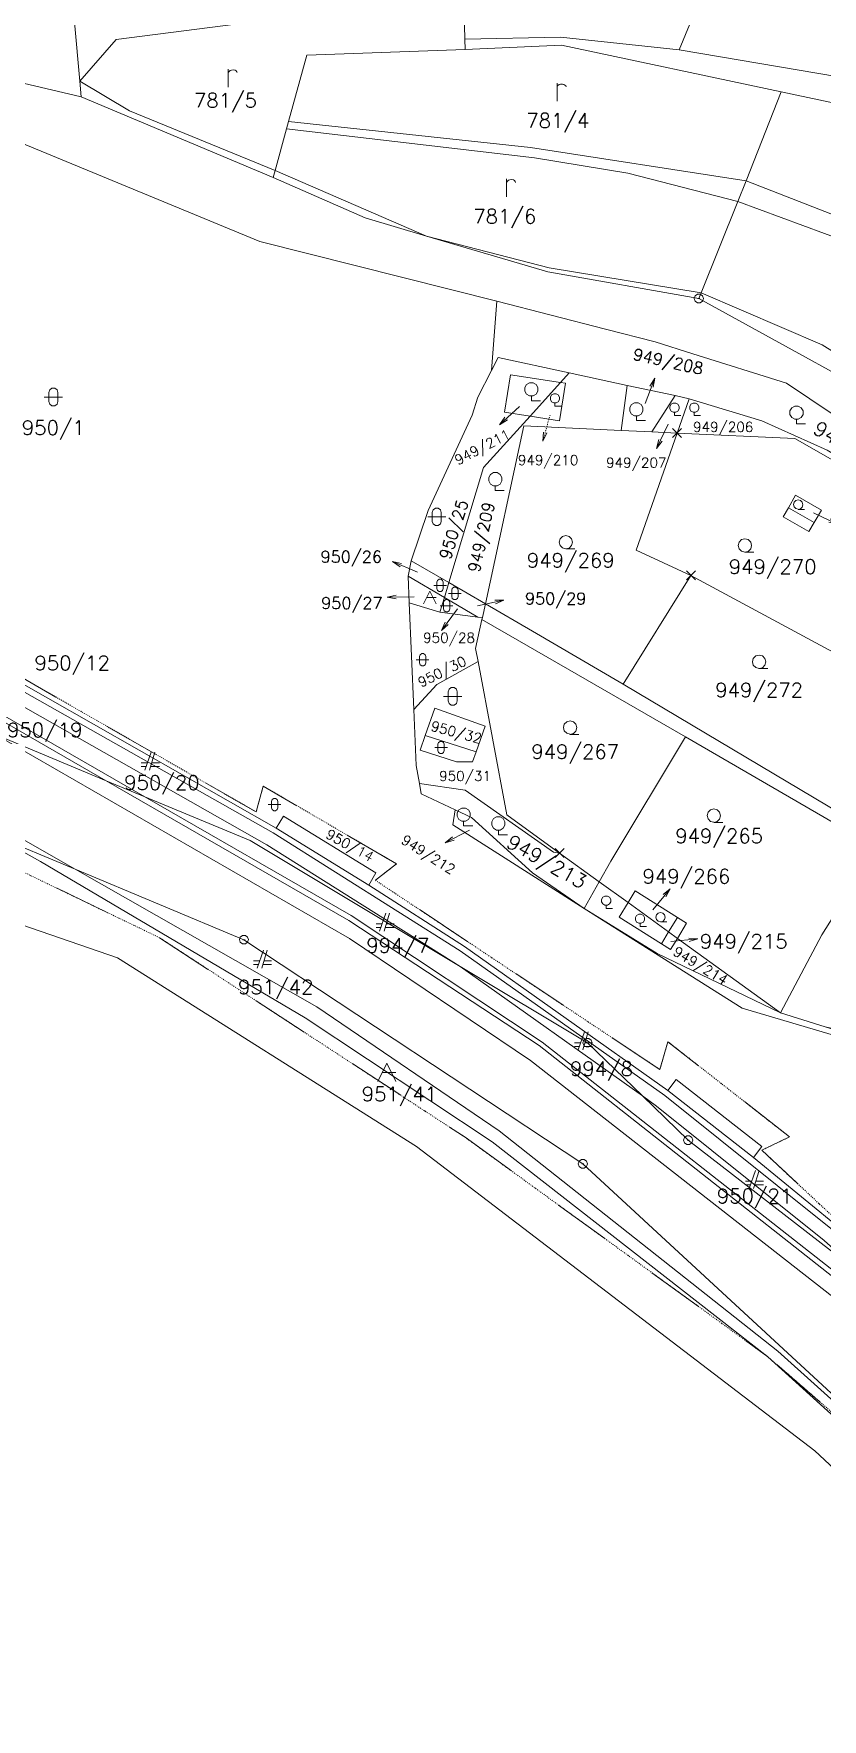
# Model space of a CAD drawing. Extents: x -443817 to 3, y -1171930 to -442383.
# Drawn here: x -442875.6 to -442788.1, y -1171299 to -1171112.2 of the extents above; entities that cross this region are included whole.
import ezdxf
from ezdxf.enums import TextEntityAlignment as Align

# ---------------------------------------------------------------- set-up
doc = ezdxf.new("R2010")
doc.units = 0
doc.header["$LTSCALE"] = 0.5
doc.header["$PDMODE"] = 3
doc.header["$PDSIZE"] = 0.5
doc.linetypes.add('DASHDOT', pattern=[25.4, 12.7, -6.35, 0, -6.35])
doc.linetypes.add('DOT', pattern=[0.25, 0, -0.25])
for name, color, linetype, lineweight in [('KATUZ', 7, 'Continuous', 0), ('KLADPAR', 7, 'Continuous', 0), ('ZAPPAR', 7, 'Continuous', 0), ('ZNACKY', 7, 'Continuous', 0), ('ZUOB', 7, 'Continuous', 0)]:
    doc.layers.add(name, color=color, linetype=linetype, lineweight=lineweight)
doc.styles.add('ROMANS', font='romans.shx', dxfattribs={"height": 0.2})

# ---------------------------------------------------------------- blocks, each defined once
blk = doc.blocks.new('$5')
at = {"color": 0}
blk.add_line((-0.12, 0), (0.12, 0), dxfattribs=at)
at = {"color": 0, "flags": 128}
blk.add_lwpolyline([(0.15, 0.48), (0.4, 0.3), (0.5, 0.01), (0.4, -0.28), (0.15, -0.46), (-0.16, -0.46), (-0.41, -0.28), (-0.51, 0.01), (-0.41, 0.3), (-0.16, 0.48), (0.15, 0.48)], dxfattribs=at)
blk = doc.blocks.new('$31')
at = {"color": 0, "flags": 128}
blk.add_lwpolyline([(0, 0.53), (-0.19, 0.53), (-0.53, 0.72), (-0.72, 1.06), (-0.72, 1.45), (-0.53, 1.79), (-0.19, 1.98), (0.2, 1.98), (0.54, 1.79), (0.73, 1.45), (0.73, 1.06), (0.54, 0.72), (0.2, 0.53), (0.01, 0.53), (0.01, 0), (1.01, 0)], dxfattribs=at)
blk = doc.blocks.new('$489')
at = {"color": 0}
blk.add_line((-0.2, 2), (0, 3), dxfattribs=at)
at = {"color": 0, "flags": 128}
blk.add_lwpolyline([(0, 0), (0, 3), (0.2, 2)], dxfattribs=at)
blk = doc.blocks.new('$42')
at = {"color": 0, "flags": 128}
for points in [[(-0.5, 1.5), (-0.4, 1.79), (-0.15, 1.97), (0.16, 1.97), (0.41, 1.79), (0.51, 1.5), (0.51, 0.5), (0.41, 0.21), (0.16, 0.03), (-0.15, 0.03), (-0.4, 0.21), (-0.5, 0.5), (-0.5, 1.5)], [(-1, 1), (0.27, 1), (1, 1)]]:
    blk.add_lwpolyline(points, dxfattribs=at)
blk = doc.blocks.new('$435')
at = {"color": 0}
blk.add_line((1, 1), (-0.5, 1), dxfattribs=at)
at = {"color": 0, "flags": 128}
blk.add_lwpolyline([(-1, 0), (0, 2), (1, 0)], dxfattribs=at)
blk = doc.blocks.new('$30')
at = {"color": 0, "flags": 128}
blk.add_lwpolyline([(0, 0), (-0.38, 0.1), (-0.65, 0.37), (-0.75, 0.74), (-0.65, 1.11), (-0.38, 1.38), (-0.01, 1.48), (0.36, 1.38), (0.63, 1.11), (0.73, 0.73), (0.63, 0.35), (0.36, 0.08), (-0.02, -0.02), (0.98, -0.02)], dxfattribs=at)
blk = doc.blocks.new('$488')
at = {"color": 0}
for p, q in [((0, 2.75), (0, 2.85)), ((0, 2.5), (0, 2.6)), ((0, 2.25), (0, 2.35)), ((0, 2), (0, 2.1)), ((0, 1.75), (0, 1.85)), ((0, 1.5), (0, 1.6)), ((0, 1.25), (0, 1.35)), ((0, 1), (0, 1.1)), ((0, 0.75), (0, 0.85)), ((0, 0.5), (0, 0.6)), ((0, 0.25), (0, 0.35)), ((0, 0), (0, 0.1))]:
    blk.add_line(p, q, dxfattribs=at)
at = {"color": 0, "flags": 128}
blk.add_lwpolyline([(0.2, 2), (0, 3), (-0.2, 2)], dxfattribs=at)
blk = doc.blocks.new('$432')
at = {"color": 0}
for p, q in [((0.1, 2), (-0.6, 0)), ((-0.1, 0), (0.5, 2)), ((-0.32, 0.8), (-1, 0.8)), ((-1, 0.4), (-0.46, 0.4)), ((0.02, 0.4), (1, 0.4)), ((1, 0.8), (0.14, 0.8))]:
    blk.add_line(p, q, dxfattribs=at)
blk = doc.blocks.new('$479')
at = {"color": 0, "flags": 128}
for points in [[(0, 0), (0, 1.27), (0, 2)], [(0, 1.6), (0.1, 1.73), (0.23, 1.84), (0.37, 1.89), (0.6, 1.9), (0.77, 1.87), (0.87, 1.8), (0.96, 1.7), (1, 1.6)]]:
    blk.add_lwpolyline(points, dxfattribs=at)

msp = doc.modelspace()

# ---------------------------------------------------------------- linework, layer by layer
at = {"layer": 'KATUZ', "color": 7, "linetype": 'Continuous', "flags": 128}
msp.add_lwpolyline([(-442559.78, -1171447.85), (-442637.61, -1171398.25), (-442672.87, -1171375.73), (-442714.3, -1171344.19), (-442731.29, -1171334.99), (-442732.69, -1171323.95), (-442733.02, -1171321.32), (-442788.88, -1171269.23), (-442833.08, -1171235.49), (-442866.25, -1171214.57), (-442876.87, -1171210.94), (-442882.35, -1171209.06), (-442904.52, -1171201.48), (-442922.4, -1171195.36), (-442942.49, -1171188.49), (-443004.25, -1171135.77), (-443026.07, -1171117.15), (-443121.47, -1171035.71), (-443131.1, -1171029.77), (-443133.54, -1171028.27), (-443137.31, -1171025.94), (-443161.32, -1171011.14)], dxfattribs=at)
at = {"layer": 'KLADPAR', "color": 7, "linetype": 'DOT'}
msp.add_line((-442794.11, -1171258.8), (-442749.62, -1171297.38), dxfattribs=at)
at = {"layer": 'KLADPAR', "color": 7, "linetype": 'DASHDOT'}
msp.add_line((-442749.62, -1171297.38), (-442794.11, -1171258.8), dxfattribs=at)
at = {"layer": 'KLADPAR', "color": 7, "linetype": 'Continuous', "flags": 128}
for points in [[(-442880.6, -1171098.47), (-442871.89, -1171099.74), (-442871.76, -1171102.18), (-442871.45, -1171105.78), (-442871.01, -1171110.87), (-442870.44, -1171117.41), (-442870.29, -1171119.16), (-442892.14, -1171114.01)], [(-442781.93, -1171099.97), (-442781.4, -1171116.31), (-442779.21, -1171117.78), (-442778.17, -1171118.31), (-442763.89, -1171125.7), (-442766.38, -1171125.35), (-442779.56, -1171121.37), (-442792.62, -1171118.6), (-442816.98, -1171113.44), (-442827.68, -1171113.91), (-442827.71, -1171112.76), (-442817.09, -1171112.54), (-442803.93, -1171113.93), (-442800.69, -1171106.02)], [(-442906.63, -1171159.79), (-442907.24, -1171160.19), (-442907.68, -1171159.96), (-442912.4, -1171161.96), (-442915.86, -1171160.02), (-442916.46, -1171157.79), (-442922.92, -1171154.35), (-442919.85, -1171148.49), (-442914.17, -1171137.69), (-442933.55, -1171131.38), (-442928.79, -1171127.13), (-442924.8, -1171125.74), (-442910.81, -1171106.68), (-442893.9, -1171117.27), (-442850.46, -1171135.18), (-442824.17, -1171141.8)], [(-442840.99, -1171109.54), (-442866.41, -1171112.8), (-442870.44, -1171117.41), (-442870.44, -1171117.41), (-442871.01, -1171110.87)], [(-442892.14, -1171114.01), (-442870.29, -1171119.16), (-442848.99, -1171128.09), (-442838.78, -1171132.56), (-442831.97, -1171134.58), (-442818.51, -1171138.56), (-442801.76, -1171141.52), (-442775.53, -1171155.91), (-442756.76, -1171166.16), (-442727.59, -1171180.82), (-442719.35, -1171184.98), (-442708.48, -1171190.45), (-442695.5, -1171196.98), (-442665.25, -1171212.19), (-442654.62, -1171217.54), (-442644.62, -1171230.25), (-442610.95, -1171248.49), (-442528.58, -1171288.34)], [(-442570.84, -1171278.25), (-442606.07, -1171256.61), (-442611.39, -1171253.34), (-442644.53, -1171235.34), (-442643.07, -1171232.12), (-442650.96, -1171227.56), (-442651.53, -1171226.63), (-442661.02, -1171220.76), (-442665.49, -1171218.39), (-442672.12, -1171214.81), (-442677.48, -1171212.47), (-442687.28, -1171207.73), (-442692.31, -1171204.75), (-442733.89, -1171182.98), (-442760.63, -1171171.96), (-442792.02, -1171150.88), (-442802.41, -1171147.62), (-442806.6, -1171146.31), (-442812.1, -1171144.9), (-442824.17, -1171141.8), (-442850.46, -1171135.18), (-442893.9, -1171117.27)], [(-442824.17, -1171141.8), (-442824.76, -1171149.49), (-442826.26, -1171152.45), (-442826.89, -1171154.44), (-442831.8, -1171165), (-442833.68, -1171170.57), (-442834, -1171172.3), (-442833.88, -1171175.24), (-442833.39, -1171187.07), (-442833.1, -1171193.27), (-442832.76, -1171195.26), (-442832.58, -1171196.42), (-442828.79, -1171198.19), (-442829.05, -1171199.85), (-442814.49, -1171209.12), (-442796.95, -1171220.17), (-442779.21, -1171225.42), (-442767.7, -1171235.42), (-442766.89, -1171235.93), (-442765.6, -1171238.13)], [(-442787.54, -1171158.33), (-442794.78, -1171155.07), (-442802.85, -1171152.63), (-442804.38, -1171152.27), (-442809.71, -1171151.13), (-442816.13, -1171149.75), (-442824.03, -1171148.06), (-442824.76, -1171149.49), (-442824.17, -1171141.8), (-442812.1, -1171144.9), (-442806.6, -1171146.31), (-442802.41, -1171147.62), (-442792.02, -1171150.88), (-442760.63, -1171171.96)], [(-442794.11, -1171258.8), (-442761.05, -1171288.71), (-442740.07, -1171308.64), (-442710.02, -1171336.36), (-442709.18, -1171337.09), (-442694.85, -1171351.16), (-442732.69, -1171323.95), (-442733.02, -1171321.32), (-442788.88, -1171269.23), (-442833.08, -1171235.49), (-442866.25, -1171214.57), (-442876.87, -1171210.94), (-442882.35, -1171209.06), (-442905.44, -1171194.16), (-442919.27, -1171185.23), (-442957.83, -1171162.01)], [(-442782, -1171202.38), (-442803.25, -1171190.09), (-442821.93, -1171179.34), (-442825.82, -1171177.07), (-442825.77, -1171176.87), (-442825.44, -1171175.36), (-442820.23, -1171178.39), (-442810.16, -1171184.25), (-442781.37, -1171201.35)], [(-442794.78, -1171235.5), (-442804.26, -1171228.08), (-442805.2, -1171229.31), (-442827.75, -1171213.32), (-442838.38, -1171206.55), (-442837.59, -1171205.17), (-442847.85, -1171198.87), (-442848.66, -1171200.21), (-442879.04, -1171182.92), (-442878.76, -1171182.42)], [(-442879.04, -1171182.92), (-442848.66, -1171200.21), (-442847.85, -1171198.87), (-442837.59, -1171205.17), (-442838.38, -1171206.55), (-442827.75, -1171213.32), (-442805.2, -1171229.31), (-442804.26, -1171228.08), (-442804.26, -1171228.08), (-442794.78, -1171235.5), (-442795.71, -1171236.72), (-442786.49, -1171244.26)], [(-442787.84, -1171245.93), (-442806.44, -1171231.02), (-442808.02, -1171229.9), (-442814.11, -1171224.01), (-442828.23, -1171215.56), (-442849.7, -1171202.05), (-442878.94, -1171185.48)], [(-442879.82, -1171189.83), (-442867.52, -1171194.95), (-442863.23, -1171196.74), (-442840.34, -1171209.9), (-442819.14, -1171223.94), (-442785.32, -1171250.48), (-442752.34, -1171280.43), (-442729.55, -1171301.75), (-442700.85, -1171328.21), (-442679.52, -1171346.77), (-442656.29, -1171365.55), (-442631.55, -1171383.87), (-442602.31, -1171403.51), (-442570.5, -1171422.42)], [(-442729.55, -1171301.75), (-442752.34, -1171280.43), (-442785.32, -1171250.48), (-442819.14, -1171223.94), (-442840.34, -1171209.9), (-442863.23, -1171196.74), (-442851.55, -1171201.6), (-442828.23, -1171215.56), (-442828.23, -1171215.56), (-442808.02, -1171229.9), (-442802.94, -1171234.81), (-442783.59, -1171249.78), (-442782.49, -1171250.68), (-442766.25, -1171265.13), (-442744.54, -1171285.26), (-442717.29, -1171310.75)], [(-442536.18, -1171451.84), (-442592.5, -1171419.58), (-442592.5, -1171419.58), (-442642.3, -1171383.16), (-442694.81, -1171347.25), (-442738.53, -1171306.41), (-442749.62, -1171297.38), (-442760.01, -1171287.8), (-442814.62, -1171237.43), (-442852.22, -1171212.58), (-442870.94, -1171204.76), (-442880.18, -1171200.91)], [(-442794.11, -1171258.8), (-442824.69, -1171234.99), (-442845.42, -1171221.24), (-442874.79, -1171203.92), (-442880.18, -1171200.91), (-442870.94, -1171204.76)], [(-442880.18, -1171200.91), (-442874.79, -1171203.92), (-442845.42, -1171221.24), (-442824.69, -1171234.99), (-442794.11, -1171258.8)], [(-442870.94, -1171204.76), (-442852.22, -1171212.58), (-442814.62, -1171237.43), (-442760.01, -1171287.8), (-442749.62, -1171297.38)], [(-442763.87, -1171262.28), (-442767.98, -1171258.56), (-442769.02, -1171259.7), (-442786.49, -1171244.26), (-442795.71, -1171236.72), (-442794.78, -1171235.5)], [(-442739.08, -1171307.73), (-442729.27, -1171317.37), (-442709.18, -1171337.09), (-442710.02, -1171336.36), (-442740.07, -1171308.64), (-442761.05, -1171288.71), (-442794.11, -1171258.8)]]:
    msp.add_lwpolyline(points, dxfattribs=at)
for points in [[(-442803.55, -1171103.28), (-442800.69, -1171106.02), (-442803.93, -1171113.93), (-442817.09, -1171112.54), (-442827.71, -1171112.76), (-442827.79, -1171109.72), (-442828.24, -1171109.37), (-442830.04, -1171106.44), (-442829.97, -1171103.42), (-442803.55, -1171103.28)], [(-442840.99, -1171109.54), (-442828.24, -1171109.37), (-442827.79, -1171109.72), (-442827.71, -1171112.76), (-442827.68, -1171113.91), (-442845.24, -1171114.52), (-442847.27, -1171121.88), (-442847.5, -1171122.71), (-442848.77, -1171127.31), (-442848.99, -1171128.09), (-442870.29, -1171119.16), (-442870.44, -1171117.41), (-442866.41, -1171112.8), (-442840.99, -1171109.54)], [(-442816.98, -1171113.44), (-442792.62, -1171118.6), (-442796.52, -1171128.45), (-442797.43, -1171130.74), (-442809.64, -1171127.61), (-442819.98, -1171125.9), (-442847.5, -1171122.71), (-442847.27, -1171121.88), (-442845.24, -1171114.52), (-442827.68, -1171113.91), (-442816.98, -1171113.44)], [(-442766.38, -1171125.35), (-442763.89, -1171125.7), (-442763.3, -1171125.99), (-442759.55, -1171127.74), (-442754.53, -1171130.31), (-442755.69, -1171132.8), (-442760.28, -1171142.6), (-442761.57, -1171145.37), (-442768.23, -1171142.59), (-442783.01, -1171136.09), (-442797.43, -1171130.74), (-442796.52, -1171128.45), (-442792.62, -1171118.6), (-442779.56, -1171121.37), (-442766.38, -1171125.35)], [(-442819.98, -1171125.9), (-442809.64, -1171127.61), (-442797.43, -1171130.74), (-442801.5, -1171140.86), (-442801.76, -1171141.52), (-442818.51, -1171138.56), (-442831.97, -1171134.58), (-442838.78, -1171132.56), (-442848.99, -1171128.09), (-442848.77, -1171127.31), (-442847.5, -1171122.71), (-442819.98, -1171125.9)], [(-442783.01, -1171136.09), (-442768.23, -1171142.59), (-442774.93, -1171154.82), (-442775.53, -1171155.91), (-442801.76, -1171141.52), (-442801.5, -1171140.86), (-442797.43, -1171130.74), (-442783.01, -1171136.09)], [(-442829.5, -1171173), (-442833.68, -1171170.57), (-442831.8, -1171165), (-442826.89, -1171154.44), (-442826.26, -1171152.45), (-442824.76, -1171149.49), (-442824.03, -1171148.06), (-442816.13, -1171149.75), (-442817.1, -1171150.82), (-442822.66, -1171149.97), (-442823.33, -1171154.12), (-442820.48, -1171154.55), (-442825.65, -1171160.25), (-442829.5, -1171173)], [(-442825.44, -1171175.36), (-442829.5, -1171173), (-442825.65, -1171160.25), (-442820.48, -1171154.55), (-442817.21, -1171155.05), (-442816.54, -1171150.9), (-442817.1, -1171150.82), (-442816.13, -1171149.75), (-442809.71, -1171151.13), (-442810.36, -1171156.13), (-442821.16, -1171155.62), (-442825.44, -1171175.36)], [(-442804.17, -1171156.42), (-442802.85, -1171152.63), (-442794.78, -1171155.07), (-442787.54, -1171158.33), (-442769.86, -1171168.75), (-442770.02, -1171169.03), (-442791.11, -1171157.03), (-442804.17, -1171156.42)], [(-442810.16, -1171184.25), (-442820.23, -1171178.39), (-442825.44, -1171175.36), (-442821.16, -1171155.62), (-442810.36, -1171156.13), (-442806.96, -1171156.29), (-442804.17, -1171156.42), (-442808.7, -1171169.39), (-442802.63, -1171172.2), (-442810.16, -1171184.25)], [(-442804.17, -1171156.42), (-442791.11, -1171157.03), (-442770.02, -1171169.03), (-442777.73, -1171185.62), (-442802.63, -1171172.2), (-442808.7, -1171169.39), (-442804.17, -1171156.42)], [(-442791.03, -1171163.31), (-442791.82, -1171164.69), (-442792.4, -1171165.7), (-442789.54, -1171167.34), (-442788.96, -1171166.33), (-442788.17, -1171164.95), (-442791.03, -1171163.31)], [(-442791.82, -1171164.69), (-442791.03, -1171163.31), (-442788.17, -1171164.95), (-442788.96, -1171166.33), (-442789.54, -1171167.34), (-442792.4, -1171165.7), (-442791.82, -1171164.69)], [(-442802.63, -1171172.2), (-442777.73, -1171185.62), (-442773.21, -1171188.27), (-442781.37, -1171201.35), (-442810.16, -1171184.25), (-442802.63, -1171172.2)], [(-442825.44, -1171175.36), (-442825.77, -1171176.87), (-442826.27, -1171176.81), (-442829.99, -1171174.64), (-442829.5, -1171173), (-442825.44, -1171175.36)], [(-442825.77, -1171176.87), (-442825.82, -1171177.07), (-442826.52, -1171180.31), (-442826.25, -1171181.75), (-442830.83, -1171184.3), (-442833.39, -1171187.07), (-442833.88, -1171175.24), (-442830.49, -1171176.29), (-442826.27, -1171176.81), (-442825.77, -1171176.87)], [(-442825.82, -1171177.07), (-442821.93, -1171179.34), (-442803.25, -1171190.09), (-442811.52, -1171203.88), (-442812.81, -1171206.16), (-442817.21, -1171202.98), (-442823.06, -1171198.75), (-442826.25, -1171181.75), (-442826.52, -1171180.31), (-442825.82, -1171177.07)], [(-442878.94, -1171185.48), (-442849.7, -1171202.05), (-442828.23, -1171215.56), (-442851.55, -1171201.6), (-442863.23, -1171196.74), (-442888.28, -1171182.34), (-442887.61, -1171180.94), (-442881.38, -1171184.42), (-442878.94, -1171185.48)], [(-442817.21, -1171202.98), (-442817.88, -1171202.87), (-442827.67, -1171196), (-442832.76, -1171195.26), (-442833.1, -1171193.27), (-442833.39, -1171187.07), (-442830.83, -1171184.3), (-442826.25, -1171181.75), (-442823.06, -1171198.75), (-442817.21, -1171202.98)], [(-442888.28, -1171182.34), (-442863.23, -1171196.74), (-442867.52, -1171194.95), (-442879.82, -1171189.83), (-442894.07, -1171183.9), (-442893.6, -1171183), (-442893.2, -1171182.24), (-442889.28, -1171184.39), (-442888.53, -1171182.87), (-442888.28, -1171182.34)], [(-442832.11, -1171189.96), (-442831.03, -1171186.93), (-442825.45, -1171188.92), (-442826.47, -1171191.76), (-442826.86, -1171192.87), (-442828.65, -1171192.86), (-442832.69, -1171191.57), (-442832.11, -1171189.96)], [(-442831.03, -1171186.93), (-442832.11, -1171189.96), (-442832.69, -1171191.57), (-442828.65, -1171192.86), (-442826.86, -1171192.87), (-442826.47, -1171191.76), (-442825.45, -1171188.92), (-442831.03, -1171186.93)], [(-442803.25, -1171190.09), (-442782, -1171202.38), (-442788.1, -1171212.02), (-442792.71, -1171220.69), (-442804.14, -1171212.43), (-442803.13, -1171210.76), (-442804.14, -1171210.12), (-442808.81, -1171207.16), (-442809.61, -1171208.47), (-442812.81, -1171206.16), (-442811.52, -1171203.88), (-442803.25, -1171190.09)], [(-442812.81, -1171206.16), (-442814.49, -1171209.12), (-442820.22, -1171205.15), (-442826.97, -1171199.04), (-442828.79, -1171198.19), (-442832.58, -1171196.42), (-442832.76, -1171195.26), (-442827.67, -1171196), (-442817.88, -1171202.87), (-442817.21, -1171202.98), (-442812.81, -1171206.16)], [(-442820.22, -1171205.15), (-442814.49, -1171209.12), (-442829.05, -1171199.85), (-442828.79, -1171198.19), (-442826.97, -1171199.04), (-442820.22, -1171205.15)], [(-442782, -1171202.38), (-442761.04, -1171215.56), (-442766.22, -1171222.72), (-442770.8, -1171229.25), (-442772.11, -1171227.02), (-442776.11, -1171224.85), (-442787.74, -1171222.22), (-442792.71, -1171220.69), (-442788.1, -1171212.02), (-442782, -1171202.38)], [(-442809.61, -1171208.47), (-442810.58, -1171210.07), (-442805.91, -1171213.03), (-442804.9, -1171213.67), (-442804.14, -1171212.43), (-442792.71, -1171220.69), (-442806.37, -1171214.11), (-442814.49, -1171209.12), (-442812.81, -1171206.16), (-442809.61, -1171208.47)], [(-442804.14, -1171212.43), (-442805.11, -1171211.72), (-442809.61, -1171208.47), (-442808.81, -1171207.16), (-442804.14, -1171210.12), (-442803.13, -1171210.76), (-442804.14, -1171212.43)], [(-442806.37, -1171214.11), (-442792.71, -1171220.69), (-442787.74, -1171222.22), (-442772.11, -1171227.02), (-442770.8, -1171229.25), (-442766.89, -1171235.93), (-442767.7, -1171235.42), (-442779.21, -1171225.42), (-442796.95, -1171220.17), (-442814.49, -1171209.12), (-442806.37, -1171214.11)], [(-442810.58, -1171210.07), (-442809.61, -1171208.47), (-442805.11, -1171211.72), (-442804.14, -1171212.43), (-442804.9, -1171213.67), (-442805.91, -1171213.03), (-442810.58, -1171210.07)], [(-442802.94, -1171234.81), (-442808.02, -1171229.9), (-442806.44, -1171231.02), (-442787.84, -1171245.93), (-442782.49, -1171250.68), (-442783.59, -1171249.78), (-442802.94, -1171234.81)]]:
    msp.add_lwpolyline(points, close=True, dxfattribs=at)
at = {"layer": 'KLADPAR', "color": 7, "linetype": 'DASHDOT'}
for points in [[(-442765.6, -1171238.13), (-442781.41, -1171248.37), (-442794.78, -1171235.91), (-442791.7, -1171234.44), (-442805.19, -1171223.88), (-442806.08, -1171226.97), (-442837.64, -1171205.99), (-442835.3, -1171204.17), (-442850.09, -1171195.55), (-442850.87, -1171198.42), (-442878.76, -1171182.42), (-442878.5, -1171181.96), (-442880.18, -1171181.01), (-442879.84, -1171180.3), (-442880.37, -1171179.99), (-442879.99, -1171179.09), (-442885.22, -1171176.47), (-442887.69, -1171175.23)], [(-442919.16, -1171184.63), (-442861.58, -1171212.36), (-442827.69, -1171234.48), (-442794.11, -1171258.8)]]:
    msp.add_lwpolyline(points, dxfattribs=at)
at = {"layer": 'KLADPAR', "color": 7, "linetype": 'DOT'}
for points in [[(-442878.76, -1171182.42), (-442850.87, -1171198.42), (-442850.09, -1171195.55), (-442835.3, -1171204.17), (-442837.64, -1171205.99), (-442806.08, -1171226.97), (-442805.19, -1171223.88), (-442791.7, -1171234.44), (-442794.78, -1171235.91), (-442781.41, -1171248.37), (-442775.38, -1171253.98), (-442774.13, -1171250.43), (-442761.84, -1171261.76), (-442763.87, -1171262.28)], [(-442794.11, -1171258.8), (-442827.69, -1171234.48), (-442861.58, -1171212.36), (-442919.16, -1171184.63), (-442880.18, -1171200.91)]]:
    msp.add_lwpolyline(points, dxfattribs=at)
at = {"layer": 'KLADPAR', "color": 7, "linetype": 'Continuous'}
for p in [(-442804.17, -1171156.42), (-442802.63, -1171172.2), (-442817.21, -1171202.98)]:
    msp.add_point(p, dxfattribs=at)
for points in [[(-442820.48, -1171154.55), (-442823.33, -1171154.12), (-442822.66, -1171149.97), (-442817.1, -1171150.82)], [(-442820.48, -1171154.55), (-442817.1, -1171150.82), (-442816.54, -1171150.9), (-442817.21, -1171155.05)], [(-442806.96, -1171156.29), (-442810.36, -1171156.13), (-442809.71, -1171151.13), (-442804.38, -1171152.27)], [(-442804.17, -1171156.42), (-442806.96, -1171156.29), (-442804.38, -1171152.27), (-442802.85, -1171152.63)], [(-442829.5, -1171173), (-442829.99, -1171174.64), (-442834, -1171172.3), (-442833.68, -1171170.57)], [(-442829.99, -1171174.64), (-442830.49, -1171176.29), (-442833.88, -1171175.24), (-442834, -1171172.3)], [(-442826.27, -1171176.81), (-442830.49, -1171176.29), (-442829.99, -1171174.64)], [(-442808.02, -1171229.9), (-442828.23, -1171215.56), (-442814.11, -1171224.01)]]:
    msp.add_3dface(points, dxfattribs=at)
at = {"layer": 'ZAPPAR', "color": 7, "linetype": 'Continuous'}
for p, q in [((-442803.93, -1171113.93), (-442778.17, -1171118.31)), ((-442796.52, -1171128.45), (-442760.28, -1171142.6)), ((-442791.82, -1171164.69), (-442788.96, -1171166.33)), ((-442888.53, -1171182.87), (-442867.52, -1171194.95)), ((-442832.11, -1171189.96), (-442826.47, -1171191.76)), ((-442848.66, -1171200.21), (-442838.38, -1171206.55)), ((-442805.11, -1171211.72), (-442804.14, -1171210.12)), ((-442805.91, -1171213.03), (-442805.11, -1171211.72)), ((-442805.2, -1171229.31), (-442795.71, -1171236.72))]:
    msp.add_line(p, q, dxfattribs=at)
at = {"layer": 'ZAPPAR', "color": 7, "linetype": 'Continuous', "flags": 128}
for points in [[(-443077.73, -1171066.36), (-443050.44, -1171089.65), (-443041.87, -1171096.71), (-443028.46, -1171107.64), (-443000.71, -1171128.47), (-442962.61, -1171152.75), (-442917.11, -1171178.78), (-442886.72, -1171195.78), (-442870.94, -1171204.76)], [(-442870.44, -1171117.41), (-442864.93, -1171120.7), (-442848.77, -1171127.31)], [(-442796.52, -1171128.45), (-442820.45, -1171124.75), (-442847.27, -1171121.88)], [(-442801.5, -1171140.86), (-442818.38, -1171138.1), (-442831.97, -1171134.58), (-442848.77, -1171127.31)], [(-442801.5, -1171140.86), (-442788.06, -1171146.64), (-442774.93, -1171154.82)], [(-442879.4, -1171183.55), (-442848.97, -1171200.74), (-442828.23, -1171213.8), (-442805.53, -1171229.86), (-442786.92, -1171244.75), (-442765.27, -1171263.96), (-442755.93, -1171272.61)], [(-442533.64, -1171443.57), (-442533.95, -1171444.26), (-442542.65, -1171439.92), (-442571.75, -1171424.47), (-442603.97, -1171405.07), (-442633.2, -1171385.48), (-442658.42, -1171366.75), (-442680.99, -1171348.49), (-442702.78, -1171329.59), (-442731.66, -1171302.96), (-442754.61, -1171281.39), (-442786.88, -1171252.16), (-442820.43, -1171225.95), (-442840.53, -1171212.46), (-442879.82, -1171189.83)], [(-442570.8, -1171422.92), (-442602.94, -1171403.7), (-442631.96, -1171384.35), (-442656.73, -1171365.91), (-442679.81, -1171347.28), (-442701.25, -1171328.56), (-442730.04, -1171302.1), (-442752.75, -1171280.74), (-442785.69, -1171250.9), (-442819.46, -1171224.3), (-442840.58, -1171210.45), (-442867.52, -1171194.95)], [(-442870.94, -1171204.76), (-442844.14, -1171220.02), (-442823.92, -1171233.75), (-442792.99, -1171258.19), (-442760.01, -1171287.8)]]:
    msp.add_lwpolyline(points, dxfattribs=at)
at = {"layer": 'ZUOB', "color": 7, "linetype": 'Continuous', "flags": 128}
msp.add_lwpolyline([(-442559.78, -1171447.85), (-442637.61, -1171398.25), (-442672.87, -1171375.73), (-442714.3, -1171344.19), (-442731.29, -1171334.99), (-442732.69, -1171323.95), (-442733.02, -1171321.32), (-442788.88, -1171269.23), (-442833.08, -1171235.49), (-442866.25, -1171214.57), (-442876.87, -1171210.94), (-442882.35, -1171209.06), (-442904.52, -1171201.48), (-442922.4, -1171195.36), (-442942.49, -1171188.49), (-443004.25, -1171135.77), (-443026.07, -1171117.15), (-443121.47, -1171035.71), (-443131.1, -1171029.77), (-443133.54, -1171028.27), (-443137.31, -1171025.94), (-443161.32, -1171011.14)], dxfattribs=at)

# ---------------------------------------------------------------- block references
at = {"layer": 'KLADPAR', "color": 7, "linetype": 'Continuous'}
for name, p in [('$479', (-442853.97, -1171118.07)), ('$479', (-442817.49, -1171119.64)), ('$479', (-442823.09, -1171130.23)), ('$42', (-442873.37, -1171153.43)), ('$31', (-442820.34, -1171152.83)), ('$31', (-442808.7, -1171155.04)), ('$31', (-442790.93, -1171155.41)), ('$31', (-442824.35, -1171162.79)), ('$42', (-442830.84, -1171166.71)), ('$30', (-442816.51, -1171169.25)), ('$30', (-442796.63, -1171169.61)), ('$30', (-442795.07, -1171182.51)), ('$42', (-442829.07, -1171186.61)), ('$30', (-442816.04, -1171189.8)), ('$432', (-442862.61, -1171193.78)), ('$31', (-442827.86, -1171199.96)), ('$31', (-442824.01, -1171200.95)), ('$30', (-442800.08, -1171199.56)), ('$432', (-442836.57, -1171211.62)), ('$432', (-442850.15, -1171215.73)), ('$432', (-442814.54, -1171224.8)), ('$435', (-442836.37, -1171228.28)), ('$432', (-442795.58, -1171240.16))]:
    msp.add_blockref(name, p, dxfattribs=at)
for name, p, rotation in [('$489', (-442807.71, -1171153.15), 339.191019), ('$489', (-442821.66, -1171153.47), 132.353247), ('$488', (-442818.27, -1171154.43), 164.662337), ('$489', (-442805.15, -1171155.42), 154.532443), ('$489', (-442789.05, -1171165.28), 244.9967549999999), ('$489', (-442832.97, -1171171.85), 66.75531099999999), ('$489', (-442833.34, -1171174.56), 91.21488099999999), ('$489', (-442828.55, -1171175.9), 143.692085), ('$489', (-442826.32, -1171175.58), 282.359337), ('$489', (-442827.22, -1171200.45), 117.227165), ('$489', (-442806.85, -1171209.25), 320.455291), ('$489', (-442804.85, -1171212.79), 275.770308)]:
    msp.add_blockref(name, p, dxfattribs=dict(at, rotation=rotation))
at = {"layer": 'KLADPAR', "color": 7, "linetype": 'Continuous', "xscale": 0.7, "yscale": 0.7}
for name, p in [('$31', (-442817.73, -1171153.45)), ('$31', (-442804.46, -1171154.48)), ('$31', (-442802.27, -1171154.48)), ('$30', (-442790.73, -1171164.87)), ('$42', (-442830.47, -1171174)), ('$435', (-442831.6, -1171175.36)), ('$42', (-442828.83, -1171174.89)), ('$42', (-442829.74, -1171176.26)), ('$42', (-442832.4, -1171182.25)), ('$42', (-442830.36, -1171191.97)), ('$42', (-442848.82, -1171198.3)), ('$31', (-442812.04, -1171209.12)), ('$31', (-442808.29, -1171211.13)), ('$30', (-442806.01, -1171210.6))]:
    msp.add_blockref(name, p, dxfattribs=at)
at = {"layer": 'ZNACKY', "color": 7, "linetype": 'Continuous'}
for p in [(-442801.76, -1171141.52), (-442852.22, -1171212.58), (-442814.11, -1171224.01), (-442802.94, -1171234.81), (-442814.62, -1171237.43)]:
    msp.add_blockref('$5', p, dxfattribs=at)

# ---------------------------------------------------------------- texts
at = {"layer": 'KLADPAR', "color": 7, "linetype": 'Continuous', "style": 'ROMANS'}
for s, height, p in [('781/5', 1.6, (-442854.27, -1171118.75)), ('781/4', 1.6, (-442817.41, -1171120.98)), ('781/6', 1.6, (-442823.29, -1171131.59)), ('950/1', 1.6, (-442873.37, -1171155.03)), ('949/206', 1.1, (-442799.06, -1171155.19)), ('949/210', 1.1, (-442818.48, -1171158.87)), ('949/207', 1.1, (-442808.7, -1171159.15)), ('950/26', 1.3, (-442840.32, -1171169.48)), ('949/269', 1.6, (-442815.97, -1171169.73)), ('949/270', 1.6, (-442793.57, -1171170.43)), ('950/27', 1.3, (-442840.25, -1171174.61)), ('950/29', 1.3, (-442817.64, -1171174.12)), ('950/28', 1.1, (-442829.47, -1171178.56)), ('950/12', 1.6, (-442871.28, -1171181.1)), ('949/272', 1.6, (-442795.07, -1171184.11)), ('950/19', 1.6, (-442874.32, -1171188.53)), ('949/267', 1.6, (-442815.47, -1171190.94)), ('950/20', 1.6, (-442861.33, -1171194.36)), ('950/31', 1.1, (-442827.69, -1171193.88)), ('949/265', 1.6, (-442799.51, -1171200.27)), ('949/266', 1.6, (-442803.14, -1171204.76)), ('949/215', 1.6, (-442796.78, -1171211.97)), ('994/7', 1.6, (-442835.15, -1171212.42)), ('951/42', 1.6, (-442848.69, -1171217.02)), ('994/8', 1.6, (-442812.56, -1171226.08)), ('951/41', 1.6, (-442834.97, -1171228.89)), ('950/21', 1.6, (-442795.58, -1171240.2))]:
    msp.add_text(s, height=height, dxfattribs=at).set_placement(p, align=Align.TOP_CENTER)
for s, height, rotation, p in [('949/208', 1.3, 347.728, (-442805.02, -1171147.84)), ('949/1', 1.6, 330.253, (-442785.4, -1171156.72)), ('949/211', 1.1, 27.731, (-442826.03, -1171157.48)), ('950/25', 1.3, 72.651, (-442829.57, -1171166.91)), ('949/209', 1.3, 77.464, (-442826.52, -1171167.81)), ('950/30', 1.1, 26.528, (-442830.49, -1171182.37)), ('950/32', 1.1, 345.15, (-442828.52, -1171189.05)), ('950/14', 1.1, 331.17, (-442840.21, -1171201.64)), ('949/212', 1.1, 327.503, (-442831.47, -1171202.68)), ('949/213', 1.6, 330.425, (-442818.24, -1171203.23)), ('949/214', 1.1, 328.992, (-442801.29, -1171214.98))]:
    msp.add_text(s, height=height, rotation=rotation, dxfattribs=at).set_placement(p, align=Align.TOP_CENTER)

doc.saveas('drawing.dxf')
